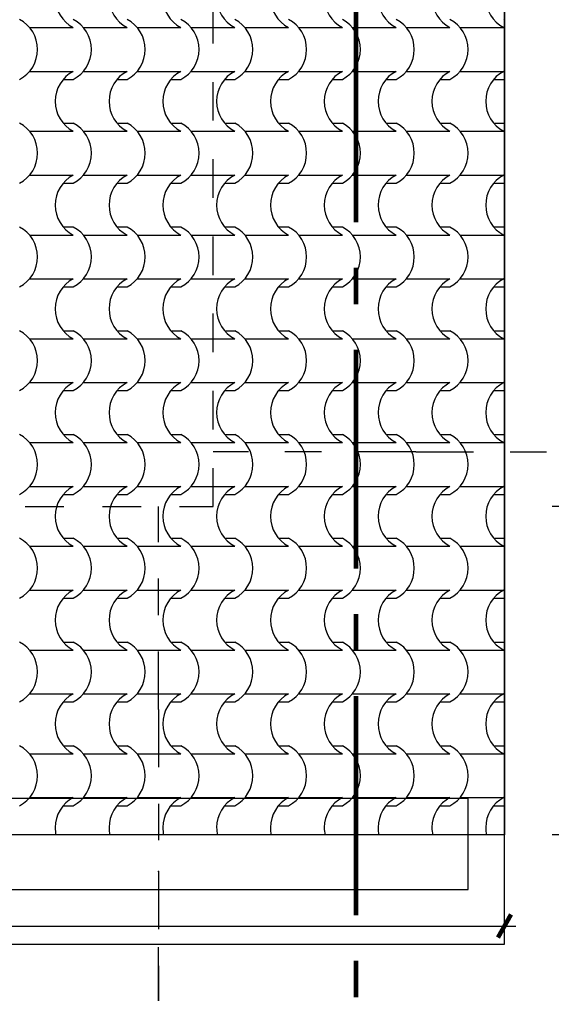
# Model space of a CAD drawing. Header units: metres. Extents: x -41 to 412, y -15 to 25.
# Drawn here: x 141.819 to 143.278, y 6.622 to 9.293 of the extents above; entities that cross this region are included whole.
import ezdxf

# ---------------------------------------------------------------- set-up
doc = ezdxf.new("R2010")
doc.units = ezdxf.units.M
doc.header["$MEASUREMENT"] = 0
for name, pattern in [('Dashed', [0.211667, 0.105833, -0.105833]), ('Dot & Dashed', [0.335139, 0.15875, -0.088194, 0, -0.088194]), ('Linea punta', [0.85, 0.6, -0.125, 0, -0.125])]:
    doc.linetypes.add(name, pattern=pattern)
for name, color, linetype in [('2D Drafting - General', 7, 'Continuous'), ('Dimensioning - General', 7, 'Continuous'), ('Interior - Furniture', 7, 'Continuous'), ('Marker - Section', 7, 'Continuous'), ('Shell - Roof', 7, 'Continuous'), ('Structural - Grid', 7, 'Continuous')]:
    doc.layers.add(name, color=color, linetype=linetype)
doc.styles.add('GENERATED_STYLE_2', font='arial.ttf')
doc.dimstyles.new('GENERATED_STYLE__1', dxfattribs={"dimtxt": 0.1, "dimasz": 0.0475, "dimexe": 0.18, "dimexo": 0.2, "dimgap": 0.09, "dimtad": 3, "dimzin": 0, "dimdsep": 46, "dimtxsty": 'GENERATED_STYLE_2', "dimblk": 'ARROWHEAD_2', "dimblk1": 'ARROWHEAD_2', "dimblk2": 'ARROWHEAD_2', "dimcen": 0.09, "dimclrd": 256, "dimclre": 256, "dimclrt": 5, "dimazin": 0, "dimtfac": 1, "dimtdec": 4, "dimtmove": 0, "dimatfit": 3, "dimfxl": 1, "dimtolj": 1, "dimtzin": 0, "dimarcsym": 0})
doc.dimstyles.new('GENERATED_STYLE__2', dxfattribs={"dimtxt": 0.1, "dimasz": 0.0475, "dimexe": 0.18, "dimexo": 0.2, "dimgap": 0.09, "dimtad": 3, "dimtih": 1, "dimtoh": 1, "dimzin": 0, "dimdsep": 46, "dimtxsty": 'GENERATED_STYLE_2', "dimblk": 'ARROWHEAD_2', "dimblk1": 'ARROWHEAD_2', "dimblk2": 'ARROWHEAD_2', "dimcen": 0.09, "dimclrd": 256, "dimclre": 256, "dimclrt": 5, "dimazin": 0, "dimtfac": 1, "dimtdec": 4, "dimtmove": 0, "dimatfit": 3, "dimfxl": 1, "dimtolj": 1, "dimtzin": 0, "dimarcsym": 0})

# ---------------------------------------------------------------- blocks, each defined once
blk = doc.blocks.new('*X48', base_point=(152.192, 0))
at = {"layer": 'Shell - Roof', "color": 23, "linetype": 'Continuous', "lineweight": 13, "true_color": 0xbf8080}
for p, q in [((141.8464, 9.2705), (141.9063, 9.2705)), ((141.9063, 9.2705), (141.9661, 9.2705)), ((141.994, 9.2705), (142.0539, 9.2705)), ((142.0539, 9.2705), (142.1138, 9.2705)), ((142.1417, 9.2705), (142.2015, 9.2705)), ((142.2015, 9.2705), (142.2614, 9.2705)), ((142.2893, 9.2705), (142.3492, 9.2705)), ((142.3492, 9.2705), (142.409, 9.2705)), ((142.4369, 9.2705), (142.4968, 9.2705)), ((142.4968, 9.2705), (142.5567, 9.2705)), ((142.5846, 9.2705), (142.6444, 9.2705)), ((142.6444, 9.2705), (142.7043, 9.2705)), ((142.7322, 9.2705), (142.7921, 9.2705)), ((142.7921, 9.2705), (142.8519, 9.2705)), ((142.8798, 9.2705), (142.9397, 9.2705)), ((142.9397, 9.2705), (142.9996, 9.2705)), ((143.0274, 9.2705), (143.0873, 9.2705)), ((143.0873, 9.2705), (143.1472, 9.2705)), ((141.8464, 9.1503), (141.9063, 9.1503)), ((141.9063, 9.1503), (141.9661, 9.1503)), ((141.994, 9.1503), (142.0539, 9.1503)), ((142.0539, 9.1503), (142.1138, 9.1503)), ((142.1417, 9.1503), (142.2015, 9.1503)), ((142.2015, 9.1503), (142.2614, 9.1503)), ((142.2893, 9.1503), (142.3492, 9.1503)), ((142.3492, 9.1503), (142.409, 9.1503)), ((142.4369, 9.1503), (142.4968, 9.1503)), ((142.4968, 9.1503), (142.5567, 9.1503)), ((142.5846, 9.1503), (142.6444, 9.1503)), ((142.6444, 9.1503), (142.7043, 9.1503)), ((142.7322, 9.1503), (142.7921, 9.1503)), ((142.7921, 9.1503), (142.8519, 9.1503)), ((142.8798, 9.1503), (142.9397, 9.1503)), ((142.9397, 9.1503), (142.9996, 9.1503)), ((143.0274, 9.1503), (143.0873, 9.1503)), ((143.0873, 9.1503), (143.1472, 9.1503)), ((141.9386, 9.1283), (141.9661, 9.1283)), ((142.0862, 9.1283), (142.1138, 9.1283)), ((142.2339, 9.1283), (142.2614, 9.1283)), ((142.3815, 9.1283), (142.409, 9.1283)), ((142.5291, 9.1283), (142.5567, 9.1283)), ((142.6768, 9.1283), (142.7043, 9.1283)), ((142.8244, 9.1283), (142.8519, 9.1283)), ((142.972, 9.1283), (142.9996, 9.1283)), ((143.1197, 9.1283), (143.1472, 9.1283)), ((141.9386, 9.008), (141.9661, 9.008)), ((142.0862, 9.008), (142.1138, 9.008)), ((142.2339, 9.008), (142.2614, 9.008)), ((142.3815, 9.008), (142.409, 9.008)), ((142.5291, 9.008), (142.5567, 9.008)), ((142.6768, 9.008), (142.7043, 9.008)), ((142.8244, 9.008), (142.8519, 9.008)), ((142.972, 9.008), (142.9996, 9.008)), ((143.1197, 9.008), (143.1472, 9.008)), ((141.8464, 8.986), (141.9063, 8.986)), ((141.9063, 8.986), (141.9661, 8.986)), ((141.994, 8.986), (142.0539, 8.986)), ((142.0539, 8.986), (142.1138, 8.986)), ((142.1417, 8.986), (142.2015, 8.986)), ((142.2015, 8.986), (142.2614, 8.986)), ((142.2893, 8.986), (142.3492, 8.986)), ((142.3492, 8.986), (142.409, 8.986)), ((142.4369, 8.986), (142.4968, 8.986)), ((142.4968, 8.986), (142.5567, 8.986)), ((142.5846, 8.986), (142.6444, 8.986)), ((142.6444, 8.986), (142.7043, 8.986)), ((142.7322, 8.986), (142.7921, 8.986)), ((142.7921, 8.986), (142.8519, 8.986)), ((142.8798, 8.986), (142.9397, 8.986)), ((142.9397, 8.986), (142.9996, 8.986)), ((143.0274, 8.986), (143.0873, 8.986)), ((143.0873, 8.986), (143.1472, 8.986)), ((141.8464, 8.8658), (141.9063, 8.8658)), ((141.9063, 8.8658), (141.9661, 8.8658)), ((141.9386, 8.8438), (141.9661, 8.8438)), ((141.994, 8.8658), (142.0539, 8.8658)), ((142.0539, 8.8658), (142.1138, 8.8658)), ((142.0862, 8.8438), (142.1138, 8.8438)), ((142.1417, 8.8658), (142.2015, 8.8658)), ((142.2015, 8.8658), (142.2614, 8.8658)), ((142.2339, 8.8438), (142.2614, 8.8438)), ((142.2893, 8.8658), (142.3492, 8.8658)), ((142.3492, 8.8658), (142.409, 8.8658)), ((142.3815, 8.8438), (142.409, 8.8438)), ((142.4369, 8.8658), (142.4968, 8.8658)), ((142.4968, 8.8658), (142.5567, 8.8658)), ((142.5291, 8.8438), (142.5567, 8.8438)), ((142.5846, 8.8658), (142.6444, 8.8658)), ((142.6444, 8.8658), (142.7043, 8.8658)), ((142.6768, 8.8438), (142.7043, 8.8438)), ((142.7322, 8.8658), (142.7921, 8.8658)), ((142.7921, 8.8658), (142.8519, 8.8658)), ((142.8244, 8.8438), (142.8519, 8.8438)), ((142.8798, 8.8658), (142.9397, 8.8658)), ((142.9397, 8.8658), (142.9996, 8.8658)), ((142.972, 8.8438), (142.9996, 8.8438)), ((143.0274, 8.8658), (143.0873, 8.8658)), ((143.0873, 8.8658), (143.1472, 8.8658)), ((143.1197, 8.8438), (143.1472, 8.8438)), ((141.9386, 8.7236), (141.9661, 8.7236)), ((142.0862, 8.7236), (142.1138, 8.7236)), ((142.2339, 8.7236), (142.2614, 8.7236)), ((142.3815, 8.7236), (142.409, 8.7236)), ((142.5291, 8.7236), (142.5567, 8.7236)), ((142.6768, 8.7236), (142.7043, 8.7236)), ((142.8244, 8.7236), (142.8519, 8.7236)), ((142.972, 8.7236), (142.9996, 8.7236)), ((143.1197, 8.7236), (143.1472, 8.7236)), ((141.8464, 8.7015), (141.9063, 8.7015)), ((141.9063, 8.7015), (141.9661, 8.7015)), ((141.994, 8.7015), (142.0539, 8.7015)), ((142.0539, 8.7015), (142.1138, 8.7015)), ((142.1417, 8.7015), (142.2015, 8.7015)), ((142.2015, 8.7015), (142.2614, 8.7015)), ((142.2893, 8.7015), (142.3492, 8.7015)), ((142.3492, 8.7015), (142.409, 8.7015)), ((142.4369, 8.7015), (142.4968, 8.7015)), ((142.4968, 8.7015), (142.5567, 8.7015)), ((142.5846, 8.7015), (142.6444, 8.7015)), ((142.6444, 8.7015), (142.7043, 8.7015)), ((142.7322, 8.7015), (142.7921, 8.7015)), ((142.7921, 8.7015), (142.8519, 8.7015)), ((142.8798, 8.7015), (142.9397, 8.7015)), ((142.9397, 8.7015), (142.9996, 8.7015)), ((143.0274, 8.7015), (143.0873, 8.7015)), ((143.0873, 8.7015), (143.1472, 8.7015)), ((141.8464, 8.5813), (141.9063, 8.5813)), ((141.9063, 8.5813), (141.9661, 8.5813)), ((141.994, 8.5813), (142.0539, 8.5813)), ((142.0539, 8.5813), (142.1138, 8.5813)), ((142.1417, 8.5813), (142.2015, 8.5813)), ((142.2015, 8.5813), (142.2614, 8.5813)), ((142.2893, 8.5813), (142.3492, 8.5813)), ((142.3492, 8.5813), (142.409, 8.5813)), ((142.4369, 8.5813), (142.4968, 8.5813)), ((142.4968, 8.5813), (142.5567, 8.5813)), ((142.5846, 8.5813), (142.6444, 8.5813)), ((142.6444, 8.5813), (142.7043, 8.5813)), ((142.7322, 8.5813), (142.7921, 8.5813)), ((142.7921, 8.5813), (142.8519, 8.5813)), ((142.8798, 8.5813), (142.9397, 8.5813)), ((142.9397, 8.5813), (142.9996, 8.5813)), ((143.0274, 8.5813), (143.0873, 8.5813)), ((143.0873, 8.5813), (143.1472, 8.5813)), ((141.9386, 8.5593), (141.9661, 8.5593)), ((142.0862, 8.5593), (142.1138, 8.5593)), ((142.2339, 8.5593), (142.2614, 8.5593)), ((142.3815, 8.5593), (142.409, 8.5593)), ((142.5291, 8.5593), (142.5567, 8.5593)), ((142.6768, 8.5593), (142.7043, 8.5593)), ((142.8244, 8.5593), (142.8519, 8.5593)), ((142.972, 8.5593), (142.9996, 8.5593)), ((143.1197, 8.5593), (143.1472, 8.5593)), ((141.8464, 8.4171), (141.9063, 8.4171)), ((141.9063, 8.4171), (141.9661, 8.4171)), ((141.9386, 8.4391), (141.9661, 8.4391)), ((141.994, 8.4171), (142.0539, 8.4171)), ((142.0539, 8.4171), (142.1138, 8.4171)), ((142.0862, 8.4391), (142.1138, 8.4391)), ((142.1417, 8.4171), (142.2015, 8.4171)), ((142.2015, 8.4171), (142.2614, 8.4171)), ((142.2339, 8.4391), (142.2614, 8.4391)), ((142.2893, 8.4171), (142.3492, 8.4171)), ((142.3492, 8.4171), (142.409, 8.4171)), ((142.3815, 8.4391), (142.409, 8.4391)), ((142.4369, 8.4171), (142.4968, 8.4171)), ((142.4968, 8.4171), (142.5567, 8.4171)), ((142.5291, 8.4391), (142.5567, 8.4391)), ((142.5846, 8.4171), (142.6444, 8.4171)), ((142.6444, 8.4171), (142.7043, 8.4171)), ((142.6768, 8.4391), (142.7043, 8.4391)), ((142.7322, 8.4171), (142.7921, 8.4171)), ((142.7921, 8.4171), (142.8519, 8.4171)), ((142.8244, 8.4391), (142.8519, 8.4391)), ((142.8798, 8.4171), (142.9397, 8.4171)), ((142.9397, 8.4171), (142.9996, 8.4171)), ((142.972, 8.4391), (142.9996, 8.4391)), ((143.0274, 8.4171), (143.0873, 8.4171)), ((143.0873, 8.4171), (143.1472, 8.4171)), ((143.1197, 8.4391), (143.1472, 8.4391)), ((141.8464, 8.2968), (141.9063, 8.2968)), ((141.9063, 8.2968), (141.9661, 8.2968)), ((141.994, 8.2968), (142.0539, 8.2968)), ((142.0539, 8.2968), (142.1138, 8.2968)), ((142.1417, 8.2968), (142.2015, 8.2968)), ((142.2015, 8.2968), (142.2614, 8.2968)), ((142.2893, 8.2968), (142.3492, 8.2968)), ((142.3492, 8.2968), (142.409, 8.2968)), ((142.4369, 8.2968), (142.4968, 8.2968)), ((142.4968, 8.2968), (142.5567, 8.2968)), ((142.5846, 8.2968), (142.6444, 8.2968)), ((142.6444, 8.2968), (142.7043, 8.2968)), ((142.7322, 8.2968), (142.7921, 8.2968)), ((142.7921, 8.2968), (142.8519, 8.2968)), ((142.8798, 8.2968), (142.9397, 8.2968)), ((142.9397, 8.2968), (142.9996, 8.2968)), ((143.0274, 8.2968), (143.0873, 8.2968)), ((143.0873, 8.2968), (143.1472, 8.2968)), ((141.9386, 8.2748), (141.9661, 8.2748)), ((142.0862, 8.2748), (142.1138, 8.2748)), ((142.2339, 8.2748), (142.2614, 8.2748)), ((142.3815, 8.2748), (142.409, 8.2748)), ((142.5291, 8.2748), (142.5567, 8.2748)), ((142.6768, 8.2748), (142.7043, 8.2748)), ((142.8244, 8.2748), (142.8519, 8.2748)), ((142.972, 8.2748), (142.9996, 8.2748)), ((143.1197, 8.2748), (143.1472, 8.2748)), ((141.9386, 8.1546), (141.9661, 8.1546)), ((142.0862, 8.1546), (142.1138, 8.1546)), ((142.2339, 8.1546), (142.2614, 8.1546)), ((142.3815, 8.1546), (142.409, 8.1546)), ((142.5291, 8.1546), (142.5567, 8.1546)), ((142.6768, 8.1546), (142.7043, 8.1546)), ((142.8244, 8.1546), (142.8519, 8.1546)), ((142.972, 8.1546), (142.9996, 8.1546)), ((143.1197, 8.1546), (143.1472, 8.1546)), ((141.8464, 8.1326), (141.9063, 8.1326)), ((141.9063, 8.1326), (141.9661, 8.1326)), ((141.994, 8.1326), (142.0539, 8.1326)), ((142.0539, 8.1326), (142.1138, 8.1326)), ((142.1417, 8.1326), (142.2015, 8.1326)), ((142.2015, 8.1326), (142.2614, 8.1326)), ((142.2893, 8.1326), (142.3492, 8.1326)), ((142.3492, 8.1326), (142.409, 8.1326)), ((142.4369, 8.1326), (142.4968, 8.1326)), ((142.4968, 8.1326), (142.5567, 8.1326)), ((142.5846, 8.1326), (142.6444, 8.1326)), ((142.6444, 8.1326), (142.7043, 8.1326)), ((142.7322, 8.1326), (142.7921, 8.1326)), ((142.7921, 8.1326), (142.8519, 8.1326)), ((142.8798, 8.1326), (142.9397, 8.1326)), ((142.9397, 8.1326), (142.9996, 8.1326)), ((143.0274, 8.1326), (143.0873, 8.1326)), ((143.0873, 8.1326), (143.1472, 8.1326)), ((141.8464, 8.0124), (141.9063, 8.0124)), ((141.9063, 8.0124), (141.9661, 8.0124)), ((141.994, 8.0124), (142.0539, 8.0124)), ((142.0539, 8.0124), (142.1138, 8.0124)), ((142.1417, 8.0124), (142.2015, 8.0124)), ((142.2015, 8.0124), (142.2614, 8.0124)), ((142.2893, 8.0124), (142.3492, 8.0124)), ((142.3492, 8.0124), (142.409, 8.0124)), ((142.4369, 8.0124), (142.4968, 8.0124)), ((142.4968, 8.0124), (142.5567, 8.0124)), ((142.5846, 8.0124), (142.6444, 8.0124)), ((142.6444, 8.0124), (142.7043, 8.0124)), ((142.7322, 8.0124), (142.7921, 8.0124)), ((142.7921, 8.0124), (142.8519, 8.0124)), ((142.8798, 8.0124), (142.9397, 8.0124)), ((142.9397, 8.0124), (142.9996, 8.0124)), ((143.0274, 8.0124), (143.0873, 8.0124)), ((143.0873, 8.0124), (143.1472, 8.0124)), ((141.9386, 7.9903), (141.9661, 7.9903)), ((142.0862, 7.9903), (142.1138, 7.9903)), ((142.2339, 7.9903), (142.2614, 7.9903)), ((142.3815, 7.9903), (142.409, 7.9903)), ((142.5291, 7.9903), (142.5567, 7.9903)), ((142.6768, 7.9903), (142.7043, 7.9903)), ((142.8244, 7.9903), (142.8519, 7.9903)), ((142.972, 7.9903), (142.9996, 7.9903)), ((143.1197, 7.9903), (143.1472, 7.9903)), ((141.9386, 7.8701), (141.9661, 7.8701)), ((142.0862, 7.8701), (142.1138, 7.8701)), ((142.2339, 7.8701), (142.2614, 7.8701)), ((142.3815, 7.8701), (142.409, 7.8701)), ((142.5291, 7.8701), (142.5567, 7.8701)), ((142.6768, 7.8701), (142.7043, 7.8701)), ((142.8244, 7.8701), (142.8519, 7.8701)), ((142.972, 7.8701), (142.9996, 7.8701)), ((143.1197, 7.8701), (143.1472, 7.8701)), ((141.8464, 7.8481), (141.9063, 7.8481)), ((141.9063, 7.8481), (141.9661, 7.8481)), ((141.994, 7.8481), (142.0539, 7.8481)), ((142.0539, 7.8481), (142.1138, 7.8481)), ((142.1417, 7.8481), (142.2015, 7.8481)), ((142.2015, 7.8481), (142.2614, 7.8481)), ((142.2893, 7.8481), (142.3492, 7.8481)), ((142.3492, 7.8481), (142.409, 7.8481)), ((142.4369, 7.8481), (142.4968, 7.8481)), ((142.4968, 7.8481), (142.5567, 7.8481)), ((142.5846, 7.8481), (142.6444, 7.8481)), ((142.6444, 7.8481), (142.7043, 7.8481)), ((142.7322, 7.8481), (142.7921, 7.8481)), ((142.7921, 7.8481), (142.8519, 7.8481)), ((142.8798, 7.8481), (142.9397, 7.8481)), ((142.9397, 7.8481), (142.9996, 7.8481)), ((143.0274, 7.8481), (143.0873, 7.8481)), ((143.0873, 7.8481), (143.1472, 7.8481)), ((141.8464, 7.7279), (141.9063, 7.7279)), ((141.9063, 7.7279), (141.9661, 7.7279)), ((141.994, 7.7279), (142.0539, 7.7279)), ((142.0539, 7.7279), (142.1138, 7.7279)), ((142.1417, 7.7279), (142.2015, 7.7279)), ((142.2015, 7.7279), (142.2614, 7.7279)), ((142.2893, 7.7279), (142.3492, 7.7279)), ((142.3492, 7.7279), (142.409, 7.7279)), ((142.4369, 7.7279), (142.4968, 7.7279)), ((142.4968, 7.7279), (142.5567, 7.7279)), ((142.5846, 7.7279), (142.6444, 7.7279)), ((142.6444, 7.7279), (142.7043, 7.7279)), ((142.7322, 7.7279), (142.7921, 7.7279)), ((142.7921, 7.7279), (142.8519, 7.7279)), ((142.8798, 7.7279), (142.9397, 7.7279)), ((142.9397, 7.7279), (142.9996, 7.7279)), ((143.0274, 7.7279), (143.0873, 7.7279)), ((143.0873, 7.7279), (143.1472, 7.7279)), ((141.9386, 7.7059), (141.9661, 7.7059)), ((142.0862, 7.7059), (142.1138, 7.7059)), ((142.2339, 7.7059), (142.2614, 7.7059)), ((142.3815, 7.7059), (142.409, 7.7059)), ((142.5291, 7.7059), (142.5567, 7.7059)), ((142.6768, 7.7059), (142.7043, 7.7059)), ((142.8244, 7.7059), (142.8519, 7.7059)), ((142.972, 7.7059), (142.9996, 7.7059)), ((143.1197, 7.7059), (143.1472, 7.7059)), ((141.9386, 7.5856), (141.9661, 7.5856)), ((142.0862, 7.5856), (142.1138, 7.5856)), ((142.2339, 7.5856), (142.2614, 7.5856)), ((142.3815, 7.5856), (142.409, 7.5856)), ((142.5291, 7.5856), (142.5567, 7.5856)), ((142.6768, 7.5856), (142.7043, 7.5856)), ((142.8244, 7.5856), (142.8519, 7.5856)), ((142.972, 7.5856), (142.9996, 7.5856)), ((143.1197, 7.5856), (143.1472, 7.5856)), ((141.8464, 7.5636), (141.9063, 7.5636)), ((141.9063, 7.5636), (141.9661, 7.5636)), ((141.994, 7.5636), (142.0539, 7.5636)), ((142.0539, 7.5636), (142.1138, 7.5636)), ((142.1417, 7.5636), (142.2015, 7.5636)), ((142.2015, 7.5636), (142.2614, 7.5636)), ((142.2893, 7.5636), (142.3492, 7.5636)), ((142.3492, 7.5636), (142.409, 7.5636)), ((142.4369, 7.5636), (142.4968, 7.5636)), ((142.4968, 7.5636), (142.5567, 7.5636)), ((142.5846, 7.5636), (142.6444, 7.5636)), ((142.6444, 7.5636), (142.7043, 7.5636)), ((142.7322, 7.5636), (142.7921, 7.5636)), ((142.7921, 7.5636), (142.8519, 7.5636)), ((142.8798, 7.5636), (142.9397, 7.5636)), ((142.9397, 7.5636), (142.9996, 7.5636)), ((143.0274, 7.5636), (143.0873, 7.5636)), ((143.0873, 7.5636), (143.1472, 7.5636)), ((141.8464, 7.4434), (141.9063, 7.4434)), ((141.9063, 7.4434), (141.9661, 7.4434)), ((141.994, 7.4434), (142.0539, 7.4434)), ((142.0539, 7.4434), (142.1138, 7.4434)), ((142.1417, 7.4434), (142.2015, 7.4434)), ((142.2015, 7.4434), (142.2614, 7.4434)), ((142.2893, 7.4434), (142.3492, 7.4434)), ((142.3492, 7.4434), (142.409, 7.4434)), ((142.4369, 7.4434), (142.4968, 7.4434)), ((142.4968, 7.4434), (142.5567, 7.4434)), ((142.5846, 7.4434), (142.6444, 7.4434)), ((142.6444, 7.4434), (142.7043, 7.4434)), ((142.7322, 7.4434), (142.7921, 7.4434)), ((142.7921, 7.4434), (142.8519, 7.4434)), ((142.8798, 7.4434), (142.9397, 7.4434)), ((142.9397, 7.4434), (142.9996, 7.4434)), ((143.0274, 7.4434), (143.0873, 7.4434)), ((143.0873, 7.4434), (143.1472, 7.4434)), ((141.9386, 7.4214), (141.9661, 7.4214)), ((142.0862, 7.4214), (142.1138, 7.4214)), ((142.2339, 7.4214), (142.2614, 7.4214)), ((142.3815, 7.4214), (142.409, 7.4214)), ((142.5291, 7.4214), (142.5567, 7.4214)), ((142.6768, 7.4214), (142.7043, 7.4214)), ((142.8244, 7.4214), (142.8519, 7.4214)), ((142.972, 7.4214), (142.9996, 7.4214)), ((143.1197, 7.4214), (143.1472, 7.4214)), ((141.9386, 7.3012), (141.9661, 7.3012)), ((142.0862, 7.3012), (142.1138, 7.3012)), ((142.2339, 7.3012), (142.2614, 7.3012)), ((142.3815, 7.3012), (142.409, 7.3012)), ((142.5291, 7.3012), (142.5567, 7.3012)), ((142.6768, 7.3012), (142.7043, 7.3012)), ((142.8244, 7.3012), (142.8519, 7.3012)), ((142.972, 7.3012), (142.9996, 7.3012)), ((143.1197, 7.3012), (143.1472, 7.3012)), ((141.8464, 7.2791), (141.9063, 7.2791)), ((141.9063, 7.2791), (141.9661, 7.2791)), ((141.994, 7.2791), (142.0539, 7.2791)), ((142.0539, 7.2791), (142.1138, 7.2791)), ((142.1417, 7.2791), (142.2015, 7.2791)), ((142.2015, 7.2791), (142.2614, 7.2791)), ((142.2893, 7.2791), (142.3492, 7.2791)), ((142.3492, 7.2791), (142.409, 7.2791)), ((142.4369, 7.2791), (142.4968, 7.2791)), ((142.4968, 7.2791), (142.5567, 7.2791)), ((142.5846, 7.2791), (142.6444, 7.2791)), ((142.6444, 7.2791), (142.7043, 7.2791)), ((142.7322, 7.2791), (142.7921, 7.2791)), ((142.7921, 7.2791), (142.8519, 7.2791)), ((142.8798, 7.2791), (142.9397, 7.2791)), ((142.9397, 7.2791), (142.9996, 7.2791)), ((143.0274, 7.2791), (143.0873, 7.2791)), ((143.0873, 7.2791), (143.1472, 7.2791)), ((141.8464, 7.1589), (141.9063, 7.1589)), ((141.9063, 7.1589), (141.9661, 7.1589)), ((141.994, 7.1589), (142.0539, 7.1589)), ((142.0539, 7.1589), (142.1138, 7.1589)), ((142.1417, 7.1589), (142.2015, 7.1589)), ((142.2015, 7.1589), (142.2614, 7.1589)), ((142.2893, 7.1589), (142.3492, 7.1589)), ((142.3492, 7.1589), (142.409, 7.1589)), ((142.4369, 7.1589), (142.4968, 7.1589)), ((142.4968, 7.1589), (142.5567, 7.1589)), ((142.5846, 7.1589), (142.6444, 7.1589)), ((142.6444, 7.1589), (142.7043, 7.1589)), ((142.7322, 7.1589), (142.7921, 7.1589)), ((142.7921, 7.1589), (142.8519, 7.1589)), ((142.8798, 7.1589), (142.9397, 7.1589)), ((142.9397, 7.1589), (142.9996, 7.1589)), ((143.0274, 7.1589), (143.0873, 7.1589)), ((143.0873, 7.1589), (143.1472, 7.1589)), ((141.9386, 7.1369), (141.9661, 7.1369)), ((142.0862, 7.1369), (142.1138, 7.1369)), ((142.2339, 7.1369), (142.2614, 7.1369)), ((142.3815, 7.1369), (142.409, 7.1369)), ((142.5291, 7.1369), (142.5567, 7.1369)), ((142.6768, 7.1369), (142.7043, 7.1369)), ((142.8244, 7.1369), (142.8519, 7.1369)), ((142.972, 7.1369), (142.9996, 7.1369)), ((143.1197, 7.1369), (143.1472, 7.1369))]:
    blk.add_line(p, q, dxfattribs=at)
for centre, major_axis, start_param, end_param in [((142.0073, 9.3529), (0, 0.0925), 1.573772, 2.670554), ((142.155, 9.3529), (0, 0.0925), 1.573772, 2.670554), ((142.3026, 9.3529), (0, 0.0925), 1.573772, 2.670554), ((142.4502, 9.3529), (0, 0.0925), 1.573772, 2.670554), ((142.5979, 9.3529), (0, 0.0925), 1.573772, 2.670554), ((142.7455, 9.3529), (0, 0.0925), 1.573772, 2.670554), ((142.8931, 9.3529), (0, 0.0925), 1.573772, 2.670554), ((143.0408, 9.3529), (0, 0.0925), 1.573772, 2.670554), ((143.1884, 9.3529), (0, 0.0925), 1.573772, 2.670554), ((141.7779, 9.2104), (0, 0.0919), 3.607672, 5.817106), ((141.9256, 9.2104), (0, 0.0919), 3.607672, 5.817106), ((142.0732, 9.2104), (0, 0.0919), 3.607672, 5.817106), ((142.2208, 9.2104), (0, 0.0919), 3.607672, 5.817106), ((142.3685, 9.2104), (0, 0.0919), 3.607672, 5.817106), ((142.5161, 9.2104), (0, 0.0919), 3.607672, 5.817106), ((142.6637, 9.2104), (0, 0.0919), 3.607672, 5.817106), ((142.8114, 9.2104), (0, 0.0919), 3.607672, 5.817106), ((142.959, 9.2104), (0, 0.0919), 3.607672, 5.817106), ((143.1066, 9.2104), (0, 0.0919), 5.786515, 5.817106), ((142.0073, 9.0679), (0, 0.0925), 0.471039, 1.56782), ((142.155, 9.0679), (0, 0.0925), 0.471039, 1.56782), ((142.3026, 9.0679), (0, 0.0925), 0.471039, 1.56782), ((142.4502, 9.0679), (0, 0.0925), 0.471039, 1.56782), ((142.5979, 9.0679), (0, 0.0925), 0.471039, 1.56782), ((142.7455, 9.0679), (0, 0.0925), 0.471039, 1.56782), ((142.8931, 9.0679), (0, 0.0925), 0.471039, 1.56782), ((143.0408, 9.0679), (0, 0.0925), 0.471039, 1.56782), ((143.1884, 9.0679), (0, 0.0925), 0.471039, 1.56782), ((143.1066, 9.2104), (0, 0.0919), 3.607672, 3.638263), ((142.0073, 9.0684), (0, 0.0925), 1.573772, 2.670554), ((142.155, 9.0684), (0, 0.0925), 1.573772, 2.670554), ((142.3026, 9.0684), (0, 0.0925), 1.573772, 2.670554), ((142.4502, 9.0684), (0, 0.0925), 1.573772, 2.670554), ((142.5979, 9.0684), (0, 0.0925), 1.573772, 2.670554), ((142.7455, 9.0684), (0, 0.0925), 1.573772, 2.670554), ((142.8931, 9.0684), (0, 0.0925), 1.573772, 2.670554), ((143.0408, 9.0684), (0, 0.0925), 1.573772, 2.670554), ((143.1884, 9.0684), (0, 0.0925), 1.573772, 2.670554), ((141.7779, 8.9259), (0, 0.0919), 3.607672, 5.817106), ((141.9256, 8.9259), (0, 0.0919), 3.607672, 5.817106), ((142.0732, 8.9259), (0, 0.0919), 3.607672, 5.817106), ((142.2208, 8.9259), (0, 0.0919), 3.607672, 5.817106), ((142.3685, 8.9259), (0, 0.0919), 3.607672, 5.817106), ((142.5161, 8.9259), (0, 0.0919), 3.607672, 5.817106), ((142.6637, 8.9259), (0, 0.0919), 3.607672, 5.817106), ((142.8114, 8.9259), (0, 0.0919), 3.607672, 5.817106), ((142.959, 8.9259), (0, 0.0919), 3.607672, 5.817106), ((143.1066, 8.9259), (0, 0.0919), 5.786515, 5.817106), ((142.0073, 8.7834), (0, 0.0925), 0.471039, 1.56782), ((142.155, 8.7834), (0, 0.0925), 0.471039, 1.56782), ((142.3026, 8.7834), (0, 0.0925), 0.471039, 1.56782), ((142.4502, 8.7834), (0, 0.0925), 0.471039, 1.56782), ((142.5979, 8.7834), (0, 0.0925), 0.471039, 1.56782), ((142.7455, 8.7834), (0, 0.0925), 0.471039, 1.56782), ((142.8931, 8.7834), (0, 0.0925), 0.471039, 1.56782), ((143.0408, 8.7834), (0, 0.0925), 0.471039, 1.56782), ((143.1884, 8.7834), (0, 0.0925), 0.471039, 1.56782), ((143.1066, 8.9259), (0, 0.0919), 3.607672, 3.638263), ((142.0073, 8.7839), (0, 0.0925), 1.573772, 2.670554), ((142.155, 8.7839), (0, 0.0925), 1.573772, 2.670554), ((142.3026, 8.7839), (0, 0.0925), 1.573772, 2.670554), ((142.4502, 8.7839), (0, 0.0925), 1.573772, 2.670554), ((142.5979, 8.7839), (0, 0.0925), 1.573772, 2.670554), ((142.7455, 8.7839), (0, 0.0925), 1.573772, 2.670554), ((142.8931, 8.7839), (0, 0.0925), 1.573772, 2.670554), ((143.0408, 8.7839), (0, 0.0925), 1.573772, 2.670554), ((143.1884, 8.7839), (0, 0.0925), 1.573772, 2.670554), ((141.7779, 8.6414), (0, 0.0919), 3.607672, 5.817106), ((141.9256, 8.6414), (0, 0.0919), 3.607672, 5.817106), ((142.0732, 8.6414), (0, 0.0919), 3.607672, 5.817106), ((142.2208, 8.6414), (0, 0.0919), 3.607672, 5.817106), ((142.3685, 8.6414), (0, 0.0919), 3.607672, 5.817106), ((142.5161, 8.6414), (0, 0.0919), 3.607672, 5.817106), ((142.6637, 8.6414), (0, 0.0919), 3.607672, 5.817106), ((142.8114, 8.6414), (0, 0.0919), 3.607672, 5.817106), ((142.959, 8.6414), (0, 0.0919), 3.607672, 5.817106), ((143.1066, 8.6414), (0, 0.0919), 5.786515, 5.817106), ((142.0073, 8.4989), (0, 0.0925), 0.471039, 1.56782), ((142.155, 8.4989), (0, 0.0925), 0.471039, 1.56782), ((142.3026, 8.4989), (0, 0.0925), 0.471039, 1.56782), ((142.4502, 8.4989), (0, 0.0925), 0.471039, 1.56782), ((142.5979, 8.4989), (0, 0.0925), 0.471039, 1.56782), ((142.7455, 8.4989), (0, 0.0925), 0.471039, 1.56782), ((142.8931, 8.4989), (0, 0.0925), 0.471039, 1.56782), ((143.0408, 8.4989), (0, 0.0925), 0.471039, 1.56782), ((143.1884, 8.4989), (0, 0.0925), 0.471039, 1.56782), ((143.1066, 8.6414), (0, 0.0919), 3.607672, 3.638263), ((142.0073, 8.4995), (0, 0.0925), 1.573772, 2.670554), ((142.155, 8.4995), (0, 0.0925), 1.573772, 2.670554), ((142.3026, 8.4995), (0, 0.0925), 1.573772, 2.670554), ((142.4502, 8.4995), (0, 0.0925), 1.573772, 2.670554), ((142.5979, 8.4995), (0, 0.0925), 1.573772, 2.670554), ((142.7455, 8.4995), (0, 0.0925), 1.573772, 2.670554), ((142.8931, 8.4995), (0, 0.0925), 1.573772, 2.670554), ((143.0408, 8.4995), (0, 0.0925), 1.573772, 2.670554), ((143.1884, 8.4995), (0, 0.0925), 1.573772, 2.670554), ((141.7779, 8.357), (0, 0.0919), 3.607672, 5.817106), ((141.9256, 8.357), (0, 0.0919), 3.607672, 5.817106), ((142.0732, 8.357), (0, 0.0919), 3.607672, 5.817106), ((142.2208, 8.357), (0, 0.0919), 3.607672, 5.817106), ((142.3685, 8.357), (0, 0.0919), 3.607672, 5.817106), ((142.5161, 8.357), (0, 0.0919), 3.607672, 5.817106), ((142.6637, 8.357), (0, 0.0919), 3.607672, 5.817106), ((142.8114, 8.357), (0, 0.0919), 3.607672, 5.817106), ((142.959, 8.357), (0, 0.0919), 3.607672, 5.817106), ((143.1066, 8.357), (0, 0.0919), 5.786515, 5.817106), ((142.0073, 8.2144), (0, 0.0925), 0.471039, 1.56782), ((142.155, 8.2144), (0, 0.0925), 0.471039, 1.56782), ((142.3026, 8.2144), (0, 0.0925), 0.471039, 1.56782), ((142.4502, 8.2144), (0, 0.0925), 0.471039, 1.56782), ((142.5979, 8.2144), (0, 0.0925), 0.471039, 1.56782), ((142.7455, 8.2144), (0, 0.0925), 0.471039, 1.56782), ((142.8931, 8.2144), (0, 0.0925), 0.471039, 1.56782), ((143.0408, 8.2144), (0, 0.0925), 0.471039, 1.56782), ((143.1884, 8.2144), (0, 0.0925), 0.471039, 1.56782), ((143.1066, 8.357), (0, 0.0919), 3.607672, 3.638263), ((142.0073, 8.215), (0, 0.0925), 1.573772, 2.670554), ((142.155, 8.215), (0, 0.0925), 1.573772, 2.670554), ((142.3026, 8.215), (0, 0.0925), 1.573772, 2.670554), ((142.4502, 8.215), (0, 0.0925), 1.573772, 2.670554), ((142.5979, 8.215), (0, 0.0925), 1.573772, 2.670554), ((142.7455, 8.215), (0, 0.0925), 1.573772, 2.670554), ((142.8931, 8.215), (0, 0.0925), 1.573772, 2.670554), ((143.0408, 8.215), (0, 0.0925), 1.573772, 2.670554), ((143.1884, 8.215), (0, 0.0925), 1.573772, 2.670554), ((141.7779, 8.0725), (0, 0.0919), 3.607672, 5.817106), ((141.9256, 8.0725), (0, 0.0919), 3.607672, 5.817106), ((142.0732, 8.0725), (0, 0.0919), 3.607672, 5.817106), ((142.2208, 8.0725), (0, 0.0919), 3.607672, 5.817106), ((142.3685, 8.0725), (0, 0.0919), 3.607672, 5.817106), ((142.5161, 8.0725), (0, 0.0919), 3.607672, 5.817106), ((142.6637, 8.0725), (0, 0.0919), 3.607672, 5.817106), ((142.8114, 8.0725), (0, 0.0919), 3.607672, 5.817106), ((142.959, 8.0725), (0, 0.0919), 3.607672, 5.817106), ((143.1066, 8.0725), (0, 0.0919), 5.786515, 5.817106), ((142.0073, 7.93), (0, 0.0925), 0.471039, 1.56782), ((142.155, 7.93), (0, 0.0925), 0.471039, 1.56782), ((142.3026, 7.93), (0, 0.0925), 0.471039, 1.56782), ((142.4502, 7.93), (0, 0.0925), 0.471039, 1.56782), ((142.5979, 7.93), (0, 0.0925), 0.471039, 1.56782), ((142.7455, 7.93), (0, 0.0925), 0.471039, 1.56782), ((142.8931, 7.93), (0, 0.0925), 0.471039, 1.56782), ((143.0408, 7.93), (0, 0.0925), 0.471039, 1.56782), ((143.1884, 7.93), (0, 0.0925), 0.471039, 1.56782), ((143.1066, 8.0725), (0, 0.0919), 3.607672, 3.638263), ((142.0073, 7.9305), (0, 0.0925), 1.573772, 2.670554), ((142.155, 7.9305), (0, 0.0925), 1.573772, 2.670554), ((142.3026, 7.9305), (0, 0.0925), 1.573772, 2.670554), ((142.4502, 7.9305), (0, 0.0925), 1.573772, 2.670554), ((142.5979, 7.9305), (0, 0.0925), 1.573772, 2.670554), ((142.7455, 7.9305), (0, 0.0925), 1.573772, 2.670554), ((142.8931, 7.9305), (0, 0.0925), 1.573772, 2.670554), ((143.0408, 7.9305), (0, 0.0925), 1.573772, 2.670554), ((143.1884, 7.9305), (0, 0.0925), 1.573772, 2.670554), ((141.7779, 7.788), (0, 0.0919), 3.607672, 5.817106), ((141.9256, 7.788), (0, 0.0919), 3.607672, 5.817106), ((142.0732, 7.788), (0, 0.0919), 3.607672, 5.817106), ((142.2208, 7.788), (0, 0.0919), 3.607672, 5.817106), ((142.3685, 7.788), (0, 0.0919), 3.607672, 5.817106), ((142.5161, 7.788), (0, 0.0919), 3.607672, 5.817106), ((142.6637, 7.788), (0, 0.0919), 3.607672, 5.817106), ((142.8114, 7.788), (0, 0.0919), 3.607672, 5.817106), ((142.959, 7.788), (0, 0.0919), 3.607672, 5.817106), ((143.1066, 7.788), (0, 0.0919), 5.786515, 5.817106), ((142.0073, 7.6455), (0, 0.0925), 0.471039, 1.56782), ((142.155, 7.6455), (0, 0.0925), 0.471039, 1.56782), ((142.3026, 7.6455), (0, 0.0925), 0.471039, 1.56782), ((142.4502, 7.6455), (0, 0.0925), 0.471039, 1.56782), ((142.5979, 7.6455), (0, 0.0925), 0.471039, 1.56782), ((142.7455, 7.6455), (0, 0.0925), 0.471039, 1.56782), ((142.8931, 7.6455), (0, 0.0925), 0.471039, 1.56782), ((143.0408, 7.6455), (0, 0.0925), 0.471039, 1.56782), ((143.1884, 7.6455), (0, 0.0925), 0.471039, 1.56782), ((143.1066, 7.788), (0, 0.0919), 3.607672, 3.638263), ((142.0073, 7.646), (0, 0.0925), 1.573772, 2.670554), ((142.155, 7.646), (0, 0.0925), 1.573772, 2.670554), ((142.3026, 7.646), (0, 0.0925), 1.573772, 2.670554), ((142.4502, 7.646), (0, 0.0925), 1.573772, 2.670554), ((142.5979, 7.646), (0, 0.0925), 1.573772, 2.670554), ((142.7455, 7.646), (0, 0.0925), 1.573772, 2.670554), ((142.8931, 7.646), (0, 0.0925), 1.573772, 2.670554), ((143.0408, 7.646), (0, 0.0925), 1.573772, 2.670554), ((143.1884, 7.646), (0, 0.0925), 1.573772, 2.670554), ((141.7779, 7.5035), (0, 0.0919), 3.607672, 5.817106), ((141.9256, 7.5035), (0, 0.0919), 3.607672, 5.817106), ((142.0732, 7.5035), (0, 0.0919), 3.607672, 5.817106), ((142.2208, 7.5035), (0, 0.0919), 3.607672, 5.817106), ((142.3685, 7.5035), (0, 0.0919), 3.607672, 5.817106), ((142.5161, 7.5035), (0, 0.0919), 3.607672, 5.817106), ((142.6637, 7.5035), (0, 0.0919), 3.607672, 5.817106), ((142.8114, 7.5035), (0, 0.0919), 3.607672, 5.817106), ((142.959, 7.5035), (0, 0.0919), 3.607672, 5.817106), ((143.1066, 7.5035), (0, 0.0919), 5.786515, 5.817106), ((142.0073, 7.361), (0, 0.0925), 0.471039, 1.56782), ((142.155, 7.361), (0, 0.0925), 0.471039, 1.56782), ((142.3026, 7.361), (0, 0.0925), 0.471039, 1.56782), ((142.4502, 7.361), (0, 0.0925), 0.471039, 1.56782), ((142.5979, 7.361), (0, 0.0925), 0.471039, 1.56782), ((142.7455, 7.361), (0, 0.0925), 0.471039, 1.56782), ((142.8931, 7.361), (0, 0.0925), 0.471039, 1.56782), ((143.0408, 7.361), (0, 0.0925), 0.471039, 1.56782), ((143.1884, 7.361), (0, 0.0925), 0.471039, 1.56782), ((143.1066, 7.5035), (0, 0.0919), 3.607672, 3.638263), ((142.0073, 7.3615), (0, 0.0925), 1.573772, 2.670554), ((142.155, 7.3615), (0, 0.0925), 1.573772, 2.670554), ((142.3026, 7.3615), (0, 0.0925), 1.573772, 2.670554), ((142.4502, 7.3615), (0, 0.0925), 1.573772, 2.670554), ((142.5979, 7.3615), (0, 0.0925), 1.573772, 2.670554), ((142.7455, 7.3615), (0, 0.0925), 1.573772, 2.670554), ((142.8931, 7.3615), (0, 0.0925), 1.573772, 2.670554), ((143.0408, 7.3615), (0, 0.0925), 1.573772, 2.670554), ((143.1884, 7.3615), (0, 0.0925), 1.573772, 2.670554), ((141.7779, 7.219), (0, 0.0919), 3.607672, 5.817106), ((141.9256, 7.219), (0, 0.0919), 3.607672, 5.817106), ((142.0732, 7.219), (0, 0.0919), 3.607672, 5.817106), ((142.2208, 7.219), (0, 0.0919), 3.607672, 5.817106), ((142.3685, 7.219), (0, 0.0919), 3.607672, 5.817106), ((142.5161, 7.219), (0, 0.0919), 3.607672, 5.817106), ((142.6637, 7.219), (0, 0.0919), 3.607672, 5.817106), ((142.8114, 7.219), (0, 0.0919), 3.607672, 5.817106), ((142.959, 7.219), (0, 0.0919), 3.607672, 5.817106), ((143.1066, 7.219), (0, 0.0919), 5.786515, 5.817106), ((142.0073, 7.0765), (0, 0.0925), 0.471039, 1.56782), ((142.155, 7.0765), (0, 0.0925), 0.471039, 1.56782), ((142.3026, 7.0765), (0, 0.0925), 0.471039, 1.56782), ((142.4502, 7.0765), (0, 0.0925), 0.471039, 1.56782), ((142.5979, 7.0765), (0, 0.0925), 0.471039, 1.56782), ((142.7455, 7.0765), (0, 0.0925), 0.471039, 1.56782), ((142.8931, 7.0765), (0, 0.0925), 0.471039, 1.56782), ((143.0408, 7.0765), (0, 0.0925), 0.471039, 1.56782), ((143.1884, 7.0765), (0, 0.0925), 0.471039, 1.56782), ((143.1066, 7.219), (0, 0.0919), 3.607672, 3.638263), ((142.0073, 7.0771), (0, 0.0925), 1.573772, 1.790531), ((142.155, 7.0771), (0, 0.0925), 1.573772, 1.790531), ((142.3026, 7.0771), (0, 0.0925), 1.573772, 1.790531), ((142.4502, 7.0771), (0, 0.0925), 1.573772, 1.790531), ((142.5979, 7.0771), (0, 0.0925), 1.573772, 1.790531), ((142.7455, 7.0771), (0, 0.0925), 1.573772, 1.790531), ((142.8931, 7.0771), (0, 0.0925), 1.573772, 1.790531), ((143.0408, 7.0771), (0, 0.0925), 1.573772, 1.790531), ((143.1884, 7.0771), (0, 0.0925), 1.573772, 1.790531)]:
    blk.add_ellipse(centre, major_axis=major_axis, ratio=0.982018, start_param=start_param, end_param=end_param, dxfattribs=at)
blk = doc.blocks.new('*D55', base_point=(152.192, 0))
at = {"layer": 'Dimensioning - General', "color": 151, "linetype": 'Continuous', "lineweight": 20, "true_color": 0x80c2ff, "transparency": 16777216}
for p, q in [((138.4546, 6.5018), (138.4546, 6.7486)), ((142.1996, 6.5018), (142.1996, 6.7486)), ((138.4546, 6.5486), (142.1996, 6.5486)), ((142.1996, 6.5486), (142.2302, 6.5486))]:
    blk.add_line(p, q, dxfattribs=at)
at = {"layer": 'Dimensioning - General', "color": 7, "linetype": 'Continuous', "lineweight": 60, "transparency": 16777216}
for p, q in [((138.4727, 6.5799), (138.4366, 6.5174)), ((142.1816, 6.5174), (142.2177, 6.5799))]:
    blk.add_line(p, q, dxfattribs=at)
at = {"layer": 'Dimensioning - General', "color": 5, "lineweight": 25, "transparency": 16777216, "insert": (140.1941, 6.4286), "char_height": 0.1, "attachment_point": 7, "style": 'GENERATED_STYLE_2'}
blk.add_mtext('\\A1;3.75', dxfattribs=at)
blk = doc.blocks.new('ARROWHEAD_2')
at = {"color": 0, "linetype": 'Continuous', "lineweight": 0}
for p, q in [((-0.378, -0.655), (0.378, 0.655)), ((0, 0), (-1, 0))]:
    blk.add_line(p, q, dxfattribs=at)
blk = doc.blocks.new('*D57', base_point=(152.192, 0))
at = {"layer": 'Dimensioning - General', "color": 151, "linetype": 'Continuous', "lineweight": 20, "true_color": 0x80c2ff, "transparency": 16777216}
for p, q in [((137.3296, 6.76), (137.3296, 7.0069)), ((143.1496, 6.76), (143.1496, 7.0069)), ((137.3296, 6.8069), (143.1496, 6.8069)), ((143.1496, 6.8069), (143.1802, 6.8069))]:
    blk.add_line(p, q, dxfattribs=at)
at = {"layer": 'Dimensioning - General', "color": 7, "linetype": 'Continuous', "lineweight": 60, "transparency": 16777216}
for p, q in [((137.3477, 6.8382), (137.3116, 6.7757)), ((143.1316, 6.7757), (143.1677, 6.8382))]:
    blk.add_line(p, q, dxfattribs=at)
at = {"layer": 'Dimensioning - General', "color": 5, "lineweight": 25, "transparency": 16777216, "insert": (140.1066, 6.6869), "char_height": 0.1, "attachment_point": 7, "style": 'GENERATED_STYLE_2'}
blk.add_mtext('\\A1;5.82', dxfattribs=at)
blk = doc.blocks.new('*D58', base_point=(152.192, 0))
at = {"layer": 'Dimensioning - General', "color": 7, "linetype": 'Continuous', "lineweight": 60, "transparency": 16777216}
for p, q in [((143.4485, 7.975), (143.511, 7.9389)), ((143.4485, 7.075), (143.511, 7.0389))]:
    blk.add_line(p, q, dxfattribs=at)
at = {"layer": 'Dimensioning - General', "color": 151, "linetype": 'Continuous', "lineweight": 20, "true_color": 0x80c2ff, "transparency": 16777216}
for p, q in [((143.5267, 7.9569), (143.2798, 7.9569)), ((143.4798, 7.0569), (143.4798, 7.9569)), ((143.5267, 7.0569), (143.2798, 7.0569)), ((143.4798, 7.0263), (143.4798, 7.0569))]:
    blk.add_line(p, q, dxfattribs=at)
at = {"layer": 'Dimensioning - General', "color": 5, "lineweight": 25, "transparency": 16777216, "insert": (143.5998, 7.4118), "char_height": 0.1, "attachment_point": 7, "rotation": 90, "style": 'GENERATED_STYLE_2'}
blk.add_mtext('\\A1;0.9', dxfattribs=at)
blk = doc.blocks.new('*D59', base_point=(152.192, 0))
at = {"layer": 'Dimensioning - General', "color": 7, "linetype": 'Continuous', "lineweight": 60, "transparency": 16777216}
for p, q in [((143.511, 17.8889), (143.4485, 17.925)), ((143.4485, 7.975), (143.511, 7.9389))]:
    blk.add_line(p, q, dxfattribs=at)
at = {"layer": 'Dimensioning - General', "color": 151, "linetype": 'Continuous', "lineweight": 20, "true_color": 0x80c2ff, "transparency": 16777216}
for p, q in [((143.4798, 17.9069), (143.4798, 17.9375)), ((143.5267, 17.9069), (143.2798, 17.9069)), ((143.4798, 7.9569), (143.4798, 17.9069)), ((143.5267, 7.9569), (143.2798, 7.9569))]:
    blk.add_line(p, q, dxfattribs=at)
at = {"layer": 'Dimensioning - General', "color": 5, "lineweight": 25, "transparency": 16777216, "insert": (143.5998, 12.7989), "char_height": 0.1, "attachment_point": 7, "rotation": 90, "style": 'GENERATED_STYLE_2'}
blk.add_mtext('\\A1;9.95', dxfattribs=at)

msp = doc.modelspace()

# ---------------------------------------------------------------- linework, layer by layer
at = {"layer": '2D Drafting - General', "color": 7, "linetype": 'Dashed', "lineweight": 13}
msp.add_lwpolyline([(132.3096, 17.9069), (132.3096, 7.9569), (142.3496, 7.9569), (142.3496, 17.0069), (137.3996, 17.0069), (137.3996, 17.9069), (137.2496, 17.9069), (137.2496, 17.0069), (132.4596, 17.0069), (132.4596, 17.9069)], close=True, dxfattribs=at)
at = {"layer": 'Interior - Furniture', "color": 251, "linetype": 'Continuous', "lineweight": 20, "true_color": 0x6a6a6a}
for p, q in [((143.1496, 6.7569), (143.1496, 17.8069)), ((131.5096, 6.7569), (143.1496, 6.7569))]:
    msp.add_line(p, q, dxfattribs=at)
at = {"layer": 'Interior - Furniture', "color": 7, "linetype": 'Continuous', "lineweight": 13}
for p, q in [((143.0496, 7.1569), (129.0177, 7.1569)), ((143.0496, 6.9069), (143.0496, 7.1569)), ((129.0177, 6.9069), (143.0496, 6.9069)), ((128.9677, 6.7568), (143.1496, 6.7572))]:
    msp.add_line(p, q, dxfattribs=at)
at = {"layer": 'Marker - Section', "color": 7, "linetype": 'Linea punta', "lineweight": 60}
msp.add_line((142.7412, 10.2869), (142.7412, -4.2848), dxfattribs=at)
at = {"layer": 'Shell - Roof', "color": 23, "linetype": 'Continuous', "lineweight": 13, "true_color": 0xbf8080, "flags": 128}
for points in [[(143.1496, 17.9069), (143.1496, 7.0569)], [(143.1496, 7.0569), (137.3296, 7.0569), (131.5096, 7.0569)]]:
    msp.add_lwpolyline(points, dxfattribs=at)
at = {"layer": 'Structural - Grid', "color": 104, "linetype": 'Dot & Dashed', "lineweight": 13, "true_color": 0x029e21}
for p, q in [((142.9056, 8.1069), (142.3496, 8.1069)), ((142.9056, 8.1069), (143.3496, 8.1069)), ((142.1996, 7.4009), (142.1996, 7.9569)), ((142.1996, 7.4009), (142.1996, 6.9569)), ((142.1996, 6.9569), (142.1996, 6.4009))]:
    msp.add_line(p, q, dxfattribs=at)
msp.add_point((142.1996, 6.9569), dxfattribs=at)
msp.add_point((142.1996, 6.9569), dxfattribs=at)

# ---------------------------------------------------------------- block references
at = {"layer": 'Shell - Roof', "color": 23, "linetype": 'Continuous', "lineweight": 13, "true_color": 0xbf8080}
msp.add_blockref('*X48', (152.192, 0), dxfattribs=at)

# ---------------------------------------------------------------- dimensions: what is measured, and where the dimension line sits
at = {"layer": 'Dimensioning - General', "color": 151, "linetype": 'Continuous', "lineweight": 20, "true_color": 0x80c2ff}
for base, p1, p2, picture, middle in [((143.4798, 17.9069), (142.3496, 7.9569), (143.1496, 17.9069), '*D59', (143.5498, 12.9288)), ((143.4798, 7.9569), (143.1496, 7.0569), (142.3496, 7.9569), '*D58', (143.5498, 7.5036))]:
    dim = msp.add_linear_dim(base=base, p1=p1, p2=p2, angle=90, dimstyle='GENERATED_STYLE__1', dxfattribs=at)
    dim.commit()
    dim.dimension.update_dxf_attribs({"geometry": picture, "text_midpoint": middle, "dimtype": 160, "text_rotation": 90})
for base, p1, p2, picture, middle in [((143.1496, 6.8069), (137.3296, 7.0569), (143.1496, 7.0569), '*D57', (140.2365, 6.7369)), ((142.1996434734, 6.5486360673), (138.4546434734, 6.956908434), (142.1996434734, 6.956908434), '*D55', (140.3239969745, 6.4786360655))]:
    dim = msp.add_linear_dim(base=base, p1=p1, p2=p2, dimstyle='GENERATED_STYLE__2', dxfattribs=at)
    dim.commit()
    dim.dimension.update_dxf_attribs({"geometry": picture, "text_midpoint": middle, "dimtype": 160})

doc.saveas('drawing.dxf')
